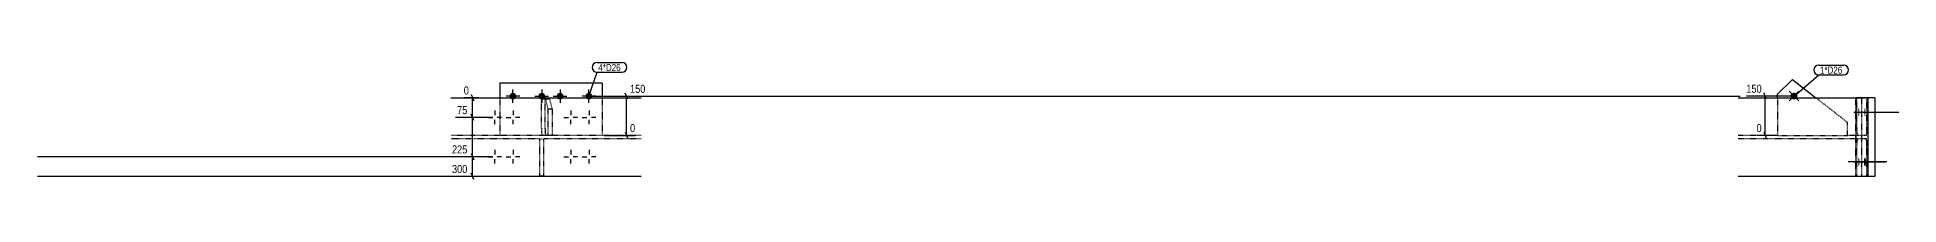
# Model space of a CAD drawing. Header units: millimetres. Extents: x 9 to 73973, y 6 to 4893.
# Drawn here: x 43194 to 50298, y 19 to 466 of the extents above; entities that cross this region are included whole.
import ezdxf

# ---------------------------------------------------------------- set-up
doc = ezdxf.new("R2010")
doc.units = ezdxf.units.MM
doc.linetypes.add('DXK_LINE_DOT2', pattern=[3.9198, 1.9599, -1.9599])
for name, color, linetype in [('MÅLSÆTNING', 7, 'Continuous'), ('STÅL', 7, 'Continuous'), ('TEKST', 7, 'Continuous')]:
    doc.layers.add(name, color=color, linetype=linetype)
doc.styles.add('Arial Narrow', font='ARIALN.TTF', dxfattribs={"height": 0.2})

msp = doc.modelspace()

# ---------------------------------------------------------------- hatches: boundary and pattern name
at = {"layer": 'STÅL', "linetype": 'Continuous'}
for points in [[(44996.7, 337.4, -1), (45022.7, 337.4, -1)], [(45132.7, 337.4, -1), (45106.7, 337.4, -1)], [(45202.7, 337.4, -1), (45176.7, 337.4, -1)], [(45286.7, 337.4, -1), (45312.7, 337.4, -1)], [(49908, 346.8, -1), (49889.4, 328.5, -1)], [(50147.7, 276.2), (50147.6, 272.8), (50147.5, 269.5), (50147.3, 266.5), (50147, 263.9), (50146.7, 261.9), (50146.3, 260.5), (50145.9, 259.8), (50145.5, 259.8), (50145.1, 260.5), (50144.7, 261.9), (50144.3, 263.9), (50144, 266.5), (50143.8, 269.5), (50143.7, 272.8), (50143.7, 276.2), (50143.7, 279.6), (50143.8, 282.9), (50144, 285.9), (50144.3, 288.5), (50144.7, 290.5), (50145.1, 291.9), (50145.5, 292.6), (50145.9, 292.6), (50146.3, 291.9), (50146.7, 290.5), (50147, 288.5), (50147.3, 285.9), (50147.5, 282.9), (50147.6, 279.6)], [(50171.2, 276.2), (50171.2, 272.8), (50171.1, 269.5), (50170.9, 266.5), (50170.6, 263.9), (50170.2, 261.9), (50169.9, 260.5), (50169.4, 259.8), (50169, 259.8), (50168.6, 260.5), (50168.2, 261.9), (50167.9, 263.9), (50167.6, 266.5), (50167.4, 269.5), (50167.3, 272.8), (50167.2, 276.2), (50167.3, 279.6), (50167.4, 282.9), (50167.6, 285.9), (50167.9, 288.5), (50168.2, 290.5), (50168.6, 291.9), (50169, 292.6), (50169.4, 292.6), (50169.9, 291.9), (50170.2, 290.5), (50170.6, 288.5), (50170.9, 285.9), (50171.1, 282.9), (50171.2, 279.6)], [(50147.7, 86.2), (50147.6, 82.8), (50147.5, 79.5), (50147.3, 76.5), (50147, 73.9), (50146.7, 71.9), (50146.3, 70.5), (50145.9, 69.8), (50145.5, 69.8), (50145.1, 70.5), (50144.7, 71.9), (50144.3, 73.9), (50144, 76.5), (50143.8, 79.5), (50143.7, 82.8), (50143.7, 86.2), (50143.7, 89.6), (50143.8, 92.9), (50144, 95.9), (50144.3, 98.5), (50144.7, 100.5), (50145.1, 101.9), (50145.5, 102.6), (50145.9, 102.6), (50146.3, 101.9), (50146.7, 100.5), (50147, 98.5), (50147.3, 95.9), (50147.5, 92.9), (50147.6, 89.6)], [(50173.3, 86.2), (50173.2, 82.8), (50172.9, 79.5), (50172.5, 76.5), (50171.9, 73.9), (50171.2, 71.9), (50170.5, 70.5), (50169.7, 69.8), (50168.8, 69.8), (50168, 70.5), (50167.2, 71.9), (50166.5, 73.9), (50166, 76.5), (50165.6, 79.5), (50165.3, 82.8), (50165.2, 86.2), (50165.3, 89.6), (50165.6, 92.9), (50166, 95.9), (50166.5, 98.5), (50167.2, 100.5), (50168, 101.9), (50168.8, 102.6), (50169.7, 102.6), (50170.5, 101.9), (50171.2, 100.5), (50171.9, 98.5), (50172.5, 95.9), (50172.9, 92.9), (50173.2, 89.6)]]:
    msp.add_hatch(color=96, dxfattribs=at).paths.add_polyline_path(points)

# ---------------------------------------------------------------- linework, layer by layer
at = {"layer": 'MÅLSÆTNING', "color": 7, "linetype": 'Continuous'}
for p, q in [((45447.9, 325.4), (45438.3, 349.4)), ((45443.1, 187.5), (45443.1, 337.4)), ((49890.7, 337.7), (49716.6, 337.7)), ((49793.5, 325.7), (49783.9, 349.7)), ((49788.7, 187.5), (49788.7, 337.7)), ((44932.6, 256.2), (44790.9, 256.2)), ((44860, 244.2), (44850.4, 268.2)), ((45357.7, 187.5), (45476.2, 187.5)), ((45438.3, 199.5), (45447.9, 175.5)), ((49824.1, 187.5), (49755.6, 187.5)), ((49783.9, 199.5), (49793.5, 175.5)), ((44932.6, 106.2), (43195, 106.2)), ((44850.4, 118.2), (44860, 94.2)), ((44855.2, 31.2), (44855.2, 106.2)), ((44912.1, 31.2), (43195, 31.2)), ((44860, 19.2), (44850.4, 43.2))]:
    msp.add_line(p, q, dxfattribs=at)
at = {"layer": 'STÅL', "color": 2, "linetype": 'Continuous'}
for p, q in [((45349.7, 387.5), (44959.7, 387.5)), ((44959.7, 387.5), (44959.7, 331.2)), ((45349.7, 387.5), (45349.7, 331.2)), ((49835.1, 345.3), (49892.2, 401.4)), ((49892.2, 401.4), (49982.1, 331.2)), ((44772.6, 331.2), (45499.7, 331.2)), ((49685.1, 331.2), (50179.6, 331.2)), ((49835.1, 331.2), (49835.1, 345.3)), ((50182, 331.2), (50179.6, 331.2)), ((50179.6, 331.2), (50179.6, 31.2)), ((50206.8, 331.2), (50182, 331.2)), ((50182, 31.2), (50182, 331.2)), ((50206.8, 331.2), (50206.8, 31.2)), ((45499.7, 31.2), (44772.6, 31.2)), ((50179.6, 31.2), (49685.1, 31.2)), ((50206.8, 31.2), (50179.6, 31.2))]:
    msp.add_line(p, q, dxfattribs=at)
at = {"layer": 'STÅL', "color": 96, "linetype": 'Continuous'}
for p, q in [((45009.7, 311.4), (45009.7, 363.4)), ((45119.7, 363.4), (45119.7, 311.4)), ((45189.7, 363.4), (45189.7, 311.4)), ((45299.7, 311.4), (45299.7, 363.4)), ((49880.1, 319.4), (49917.3, 355.9)), ((49880.5, 356.2), (49916.9, 319.1)), ((45035.7, 337.4), (44983.7, 337.4)), ((45093.7, 337.4), (45145.7, 337.4)), ((45163.7, 337.4), (45215.7, 337.4)), ((45325.7, 337.4), (45273.7, 337.4)), ((44914.6, 256.2), (44931.9, 256.2)), ((44940.6, 282.2), (44940.6, 264.9)), ((44940.6, 230.2), (44940.6, 247.5)), ((44966.6, 256.2), (44949.3, 256.2)), ((44984.6, 256.2), (45001.9, 256.2)), ((45010.6, 282.2), (45010.6, 264.9)), ((45010.6, 230.2), (45010.6, 247.5)), ((45036.6, 256.2), (45019.3, 256.2)), ((45204.6, 256.2), (45221.9, 256.2)), ((45230.6, 282.2), (45230.6, 264.9)), ((45230.6, 230.2), (45230.6, 247.5)), ((45256.6, 256.2), (45239.3, 256.2)), ((45274.6, 256.2), (45291.9, 256.2)), ((45300.6, 282.2), (45300.6, 264.9)), ((45300.6, 230.2), (45300.6, 247.5)), ((45326.6, 256.2), (45309.3, 256.2)), ((50126.8, 276.2), (50244.9, 276.2)), ((50150.4, 276.2), (50298.3, 276.2)), ((44914.6, 106.2), (44931.9, 106.2)), ((44940.6, 132.2), (44940.6, 114.9)), ((44940.6, 80.2), (44940.6, 97.5)), ((44966.6, 106.2), (44949.3, 106.2)), ((44984.6, 106.2), (45001.9, 106.2)), ((45010.6, 132.2), (45010.6, 114.9)), ((45010.6, 80.2), (45010.6, 97.5)), ((45036.6, 106.2), (45019.3, 106.2)), ((45204.6, 106.2), (45221.9, 106.2)), ((45230.6, 132.2), (45230.6, 114.9)), ((45230.6, 80.2), (45230.6, 97.5)), ((45256.6, 106.2), (45239.3, 106.2)), ((45274.6, 106.2), (45291.9, 106.2)), ((45300.6, 132.2), (45300.6, 114.9)), ((45300.6, 80.2), (45300.6, 97.5)), ((45326.6, 106.2), (45309.3, 106.2)), ((50252.6, 86.2), (50104.7, 86.2)), ((50126.8, 86.2), (50244.9, 86.2))]:
    msp.add_line(p, q, dxfattribs=at)
at = {"layer": 'STÅL', "color": 7, "linetype": 'DXK_LINE_DOT2'}
for p, q in [((44959.7, 331.2), (44959.7, 187.5)), ((45118.6, 327.7), (45149.3, 327.7)), ((45118.6, 214.7), (45118.6, 327.7)), ((45133.4, 214.7), (45133.4, 327.7)), ((45144.3, 287.7), (45134.4, 327.7)), ((45159.2, 287.7), (45144.3, 287.7)), ((45144.3, 187.7), (45144.3, 287.7)), ((45149.3, 327.7), (45159.2, 287.7)), ((45159.2, 287.7), (45159.2, 187.7)), ((45349.7, 331.2), (45349.7, 187.5)), ((49835.1, 331.2), (49835.1, 187.5)), ((50102.1, 237.5), (49982.1, 331.2)), ((50133, 331.2), (50133, 31.2)), ((50179.6, 331.2), (50133, 331.2)), ((50135.4, 31.2), (50135.4, 331.2)), ((50138.2, 214.5), (50138.2, 331.2)), ((50157.8, 31.2), (50157.8, 331.2)), ((50176.8, 214.5), (50176.8, 331.2)), ((45118.6, 214.7), (45118.7, 206.4)), ((45133.6, 206.4), (45133.4, 214.7)), ((50102.1, 187.5), (50102.1, 237.5)), ((50138.2, 214.5), (50138.4, 204.1)), ((50176.6, 204.1), (50176.8, 214.5)), ((44959.7, 187.5), (44772.6, 187.5)), ((45113, 175), (44772.6, 175)), ((45349.7, 187.5), (44959.7, 187.5)), ((45113, 35), (45113, 175)), ((45113, 175), (45128, 175)), ((45118.7, 206.4), (45119.2, 198.9)), ((45119.2, 198.9), (45119.9, 192.9)), ((45119.9, 192.9), (45120.8, 189.1)), ((45120.8, 189.1), (45121.9, 187.7)), ((45159.2, 187.7), (45121.9, 187.7)), ((45128, 35), (45128, 175)), ((45499.7, 175), (45128, 175)), ((45134.1, 198.9), (45133.6, 206.4)), ((45134.8, 192.9), (45134.1, 198.9)), ((45135.7, 189.1), (45134.8, 192.9)), ((45136.7, 187.7), (45135.7, 189.1)), ((45499.7, 187.5), (45349.7, 187.5)), ((49835.1, 187.5), (49685.1, 187.5)), ((50173.5, 175), (49685.1, 175)), ((49835.1, 187.5), (50102.1, 187.5)), ((50173.5, 187.5), (50102.1, 187.5)), ((50138.4, 158.3), (50138.2, 148)), ((50138.2, 31.2), (50138.2, 148)), ((50138.4, 204.1), (50139.1, 195.4)), ((50139.1, 167), (50138.4, 158.3)), ((50139.1, 195.4), (50140.2, 189.5)), ((50140.2, 172.9), (50139.1, 167)), ((50140.2, 189.5), (50141.5, 187.5)), ((50141.5, 175), (50140.2, 172.9)), ((50173.5, 187.5), (50174.8, 189.5)), ((50174.8, 172.9), (50173.5, 175)), ((50174.8, 189.5), (50175.9, 195.4)), ((50175.9, 167), (50174.8, 172.9)), ((50175.9, 195.4), (50176.6, 204.1)), ((50176.6, 158.3), (50175.9, 167)), ((50176.8, 148), (50176.6, 158.3)), ((50176.8, 31.2), (50176.8, 148)), ((45113, 35), (45128, 35)), ((50179.6, 31.2), (50133, 31.2))]:
    msp.add_line(p, q, dxfattribs=at)

# ---------------------------------------------------------------- wipeouts: each hides what was drawn before it
at = {"color": 0}
msp.add_wipeout([(45420.8, 433.2), (45420.8, 461.2), (45335.6, 461.2), (45335.6, 433.2)], dxfattribs=at).dxf.layer = 'TEKST'

# ---------------------------------------------------------------- next in the draw order: wipeouts: each hides what was drawn before it
at = {"color": 0, "linetype": 'Continuous'}
for points in [[(49781.5, 344.1), (49781.5, 388.9), (49710.2, 388.9), (49710.2, 344.1)], [(45482.6, 193.9), (45482.6, 238.7), (45450.3, 238.7), (45450.3, 193.9)], [(49781.5, 193.9), (49781.5, 238.7), (49749.2, 238.7), (49749.2, 193.9)], [(44842.2, 112.6), (44842.2, 157.4), (43194.5, 157.4), (43194.5, 112.6)]]:
    msp.add_wipeout(points, dxfattribs=at).dxf.layer = 'MÅLSÆTNING'
at = {"color": 0}
for points in [[(45420.8, 433.2), (45420.8, 461.2), (45335.6, 461.2), (45335.6, 433.2)], [(50082.9, 423.5), (50082.9, 451.5), (49997.6, 451.5), (49997.6, 423.5)]]:
    msp.add_wipeout(points, dxfattribs=at).dxf.layer = 'TEKST'

# ---------------------------------------------------------------- next in the draw order: linework, layer by layer
at = {"layer": 'MÅLSÆTNING', "color": 7, "linetype": 'Continuous'}
msp.add_line((45307.7, 337.4), (49692.6, 337.4), dxfattribs=at)
at = {"layer": 'TEKST', "color": 7, "linetype": 'Continuous'}
for p, q in [((45299.7, 337.4), (45330.8, 428.4)), ((45330.8, 466), (45425.6, 466)), ((45330.8, 428.4), (45425.6, 428.4))]:
    msp.add_line(p, q, dxfattribs=at)
for centre, start, end in [((45330.8, 447.2), 90, 270), ((45425.6, 447.2), 270, 90)]:
    msp.add_arc(centre, 18.8, start, end, dxfattribs=at)

# ---------------------------------------------------------------- next in the draw order: texts
at = {"layer": 'MÅLSÆTNING', "color": 3, "linetype": 'Continuous', "style": 'Arial Narrow'}
for s, height, p in [('150', 30.54, (49716.6, 350.5)), ('0', 30.5, (45456.7, 200.3)), ('0', 30.5, (49755.6, 200.3)), ('225', 30.54, (44777.3, 119))]:
    msp.add_text(s, height=height, dxfattribs=at).set_placement(p)
at = {"layer": 'TEKST', "color": 3, "style": 'Arial Narrow'}
msp.add_text('4*D26', height=26.72, dxfattribs=at).set_placement((45335.6, 433.2))

# ---------------------------------------------------------------- next in the draw order: wipeouts: each hides what was drawn before it
at = {"color": 0, "linetype": 'Continuous'}
msp.add_wipeout([(44842.2, 37.6), (44842.2, 82.4), (43194.5, 82.4), (43194.5, 37.6)], dxfattribs=at).dxf.layer = 'MÅLSÆTNING'
at = {"color": 0}
msp.add_wipeout([(50082.9, 423.5), (50082.9, 451.5), (49997.6, 451.5), (49997.6, 423.5)], dxfattribs=at).dxf.layer = 'TEKST'

# ---------------------------------------------------------------- next in the draw order: linework, layer by layer
at = {"layer": 'MÅLSÆTNING', "color": 7, "linetype": 'Continuous'}
for p, q in [((44855.2, 106.2), (44855.2, 256.2)), ((44932.6, 106.2), (43195, 106.2)), ((44850.4, 118.2), (44860, 94.2))]:
    msp.add_line(p, q, dxfattribs=at)
at = {"layer": 'TEKST', "color": 7, "linetype": 'Continuous'}
for p, q in [((49992.8, 456.3), (50087.7, 456.3)), ((49898.7, 337.7), (49992.8, 418.7)), ((49992.8, 418.7), (50087.7, 418.7))]:
    msp.add_line(p, q, dxfattribs=at)
for centre, start, end in [((49992.8, 437.5), 90, 270), ((50087.7, 437.5), 270, 90)]:
    msp.add_arc(centre, 18.8, start, end, dxfattribs=at)

# ---------------------------------------------------------------- next in the draw order: texts
at = {"layer": 'MÅLSÆTNING', "color": 3, "linetype": 'Continuous', "style": 'Arial Narrow'}
msp.add_text('300', height=30.54, dxfattribs=at).set_placement((44777.3, 44))
at = {"layer": 'TEKST', "color": 3, "style": 'Arial Narrow'}
msp.add_text('1*D26', height=26.72, dxfattribs=at).set_placement((49997.6, 423.5))

# ---------------------------------------------------------------- next in the draw order: wipeouts: each hides what was drawn before it
at = {"color": 0, "linetype": 'Continuous'}
msp.add_wipeout([(49699, 343.8), (49699, 388.6), (45450.3, 388.6), (45450.3, 343.8)], dxfattribs=at).dxf.layer = 'MÅLSÆTNING'

# ---------------------------------------------------------------- next in the draw order: texts
at = {"layer": 'MÅLSÆTNING', "color": 3, "linetype": 'Continuous', "style": 'Arial Narrow'}
msp.add_text('150', height=30.54, dxfattribs=at).set_placement((45456.7, 350.2))

# ---------------------------------------------------------------- next in the draw order: wipeouts: each hides what was drawn before it
at = {"color": 0, "linetype": 'Continuous'}
msp.add_wipeout([(44842.2, 262.6), (44842.2, 307.4), (44790.4, 307.4), (44790.4, 262.6)], dxfattribs=at).dxf.layer = 'MÅLSÆTNING'

# ---------------------------------------------------------------- next in the draw order: linework, layer by layer
at = {"layer": 'MÅLSÆTNING', "color": 7, "linetype": 'Continuous'}
for p, q in [((44878.7, 331.2), (44822.1, 331.2)), ((44850.4, 343.2), (44860, 319.2)), ((44855.2, 256.2), (44855.2, 331.2)), ((44932.6, 256.2), (44790.9, 256.2)), ((44860, 244.2), (44850.4, 268.2))]:
    msp.add_line(p, q, dxfattribs=at)

# ---------------------------------------------------------------- next in the draw order: texts
at = {"layer": 'MÅLSÆTNING', "color": 3, "linetype": 'Continuous', "style": 'Arial Narrow'}
msp.add_text('75', height=30.54, dxfattribs=at).set_placement((44796.8, 269))

# ---------------------------------------------------------------- next in the draw order: wipeouts: each hides what was drawn before it
at = {"color": 0, "linetype": 'Continuous'}
msp.add_wipeout([(44848, 337.6), (44848, 382.4), (44815.7, 382.4), (44815.7, 337.6)], dxfattribs=at).dxf.layer = 'MÅLSÆTNING'

# ---------------------------------------------------------------- next in the draw order: texts
at = {"layer": 'MÅLSÆTNING', "color": 3, "linetype": 'Continuous', "style": 'Arial Narrow'}
msp.add_text('0', height=30.5, dxfattribs=at).set_placement((44822.1, 344))

doc.saveas('drawing.dxf')
